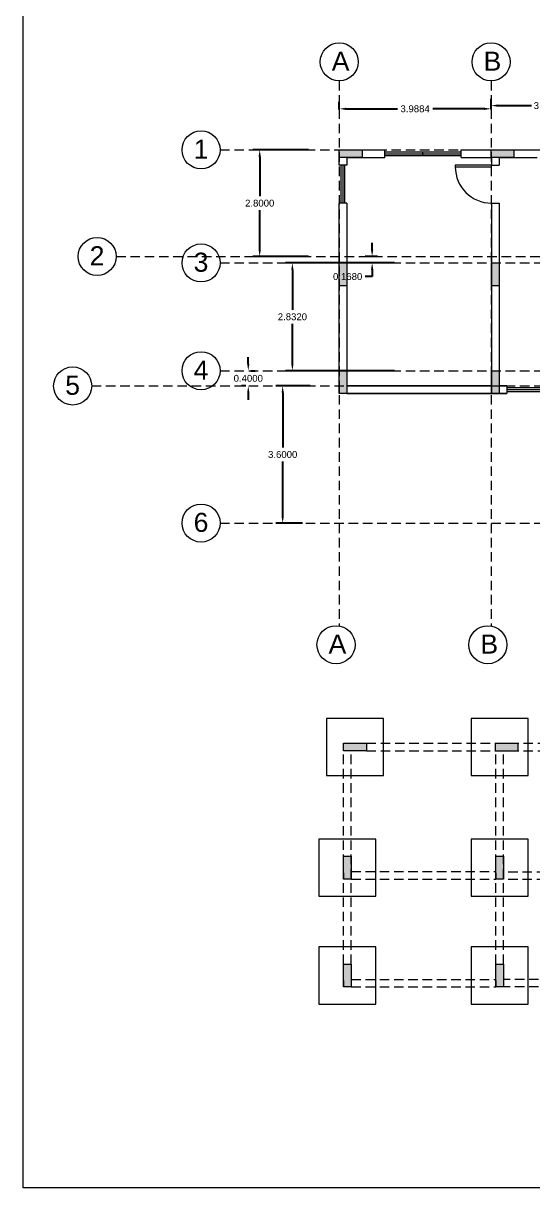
# Model space of a CAD drawing. Header units: inches. Extents: x 4 to 844, y 19 to 530.
# Drawn here: x 9 to 22.38, y 67.87 to 98.45 of the extents above; entities that cross this region are included whole.
import ezdxf

# ---------------------------------------------------------------- set-up
doc = ezdxf.new("R2010")
doc.units = ezdxf.units.IN
doc.header["$MEASUREMENT"] = 0
doc.linetypes.add('DASHED2', pattern=[0.375, 0.25, -0.125])
doc.linetypes.add('HIDDEN', pattern=[0.375, 0.25, -0.125])
doc.layers.add('DOOR', color=2, linetype='Continuous')
doc.styles.get("Standard").update_dxf_attribs({"font": 'arial.ttf'})
doc.dimstyles.get("Standard").update_dxf_attribs({"dimtxt": 0.18, "dimasz": 0.18, "dimexe": 0.18, "dimexo": 0.0625, "dimgap": 0.09, "dimtad": 0, "dimtih": 1, "dimtoh": 1, "dimdec": 4, "dimzin": 0, "dimdsep": 46, "dimtxsty": 'Standard', "dimcen": 0.09, "dimadec": 0, "dimazin": 0, "dimtfac": 1, "dimtdec": 4, "dimtofl": 0, "dimtmove": 0, "dimatfit": 3, "dimfxl": 1, "dimtolj": 1, "dimtzin": 0, "dimarcsym": 0})

# ---------------------------------------------------------------- blocks, each defined once
blk = doc.blocks.new('*D131')
at = {"color": 0, "lineweight": -2, "transparency": 16777216}
for p, q in [((21.284, 96.179), (21.284, 96.464)), ((24.294, 96.179), (24.294, 96.464)), ((21.464, 96.284), (22.343, 96.284)), ((24.114, 96.284), (23.236, 96.284))]:
    blk.add_line(p, q, dxfattribs=at)
at = {"color": 0, "lineweight": 0, "transparency": 16777216}
for points in [[(21.464, 96.314), (21.464, 96.254), (21.284, 96.284)], [(24.114, 96.314), (24.114, 96.254), (24.294, 96.284)]]:
    blk.add_solid(points, dxfattribs=at)
at = {"layer": 'Defpoints', "color": 0, "lineweight": 0, "transparency": 16777216}
for p in [(21.284, 96.284), (21.284, 96.116), (24.294, 96.116)]:
    blk.add_point(p, dxfattribs=at)
at = {"color": 0, "lineweight": 0, "transparency": 16777216, "insert": (22.789, 96.284), "char_height": 0.18, "attachment_point": 5}
blk.add_mtext('\\A1;3.0101', dxfattribs=at)
blk = doc.blocks.new('*D132')
at = {"color": 0, "lineweight": -2, "transparency": 16777216}
for p, q in [((17.296, 96.179), (17.296, 96.38)), ((21.284, 96.179), (21.284, 96.38)), ((17.476, 96.2), (18.827, 96.2)), ((21.104, 96.2), (19.753, 96.2))]:
    blk.add_line(p, q, dxfattribs=at)
at = {"color": 0, "lineweight": 0, "transparency": 16777216}
for points in [[(17.476, 96.23), (17.476, 96.17), (17.296, 96.2)], [(21.104, 96.23), (21.104, 96.17), (21.284, 96.2)]]:
    blk.add_solid(points, dxfattribs=at)
at = {"layer": 'Defpoints', "color": 0, "lineweight": 0, "transparency": 16777216}
for p in [(17.296, 96.2), (17.296, 96.116), (21.284, 96.116)]:
    blk.add_point(p, dxfattribs=at)
at = {"color": 0, "lineweight": 0, "transparency": 16777216, "insert": (19.29, 96.2), "char_height": 0.18, "attachment_point": 5}
blk.add_mtext('\\A1;3.9884', dxfattribs=at)
blk = doc.blocks.new('*D133')
at = {"color": 0, "lineweight": -2, "transparency": 16777216}
for p, q in [((16.486, 95.122), (15.027, 95.122)), ((15.207, 94.942), (15.207, 93.904)), ((15.207, 92.502), (15.207, 93.54)), ((16.486, 92.322), (15.027, 92.322))]:
    blk.add_line(p, q, dxfattribs=at)
at = {"color": 0, "lineweight": 0, "transparency": 16777216}
for points in [[(15.177, 94.942), (15.237, 94.942), (15.207, 95.122)], [(15.177, 92.502), (15.237, 92.502), (15.207, 92.322)]]:
    blk.add_solid(points, dxfattribs=at)
at = {"layer": 'Defpoints', "color": 0, "lineweight": 0, "transparency": 16777216}
for p in [(16.548, 95.122), (15.207, 92.322), (16.548, 92.322)]:
    blk.add_point(p, dxfattribs=at)
at = {"color": 0, "lineweight": 0, "transparency": 16777216, "insert": (15.207, 93.722), "char_height": 0.18, "attachment_point": 5}
blk.add_mtext('\\A1;2.8000', dxfattribs=at)
blk = doc.blocks.new('*D134')
at = {"color": 0, "lineweight": -2, "transparency": 16777216}
for p, q in [((18.161, 92.502), (18.161, 92.682)), ((18.299, 92.322), (17.981, 92.322)), ((18.299, 92.154), (17.981, 92.154)), ((18.161, 91.794), (17.981, 91.794)), ((18.161, 91.974), (18.161, 91.794))]:
    blk.add_line(p, q, dxfattribs=at)
at = {"color": 0, "lineweight": 0, "transparency": 16777216}
for points in [[(18.131, 92.502), (18.191, 92.502), (18.161, 92.322)], [(18.131, 91.974), (18.191, 91.974), (18.161, 92.154)]]:
    blk.add_solid(points, dxfattribs=at)
at = {"layer": 'Defpoints', "color": 0, "lineweight": 0, "transparency": 16777216}
for p in [(18.161, 92.154), (18.361, 92.322), (18.361, 92.154)]:
    blk.add_point(p, dxfattribs=at)
at = {"color": 0, "lineweight": 0, "transparency": 16777216, "insert": (17.518, 91.794), "char_height": 0.18, "attachment_point": 5}
blk.add_mtext('\\A1;0.1680', dxfattribs=at)
blk = doc.blocks.new('*D135')
at = {"color": 0, "lineweight": -2, "transparency": 16777216}
for p, q in [((18.748, 92.154), (15.886, 92.154)), ((16.066, 91.974), (16.066, 90.92)), ((16.066, 89.502), (16.066, 90.556)), ((18.748, 89.322), (15.886, 89.322))]:
    blk.add_line(p, q, dxfattribs=at)
at = {"color": 0, "lineweight": 0, "transparency": 16777216}
for points in [[(16.036, 91.974), (16.096, 91.974), (16.066, 92.154)], [(16.036, 89.502), (16.096, 89.502), (16.066, 89.322)]]:
    blk.add_solid(points, dxfattribs=at)
at = {"layer": 'Defpoints', "color": 0, "lineweight": 0, "transparency": 16777216}
for p in [(18.81, 92.154), (16.066, 89.322), (18.81, 89.322)]:
    blk.add_point(p, dxfattribs=at)
at = {"color": 0, "lineweight": 0, "transparency": 16777216, "insert": (16.066, 90.738), "char_height": 0.18, "attachment_point": 5}
blk.add_mtext('\\A1;2.8320', dxfattribs=at)
blk = doc.blocks.new('*D136')
at = {"color": 0, "lineweight": -2, "transparency": 16777216}
for p, q in [((14.907, 89.502), (14.907, 89.682)), ((14.97, 89.322), (15.087, 89.322)), ((14.845, 88.922), (14.727, 88.922)), ((14.907, 88.742), (14.907, 88.562))]:
    blk.add_line(p, q, dxfattribs=at)
at = {"color": 0, "lineweight": 0, "transparency": 16777216}
for points in [[(14.877, 89.502), (14.937, 89.502), (14.907, 89.322)], [(14.877, 88.742), (14.937, 88.742), (14.907, 88.922)]]:
    blk.add_solid(points, dxfattribs=at)
at = {"layer": 'Defpoints', "color": 0, "lineweight": 0, "transparency": 16777216}
for p in [(14.907, 89.322), (14.907, 88.922), (14.907, 88.922)]:
    blk.add_point(p, dxfattribs=at)
at = {"color": 0, "lineweight": 0, "transparency": 16777216, "insert": (14.907, 89.122), "char_height": 0.18, "attachment_point": 5}
blk.add_mtext('\\A1;0.4000', dxfattribs=at)
blk = doc.blocks.new('*D137')
at = {"color": 0, "lineweight": -2, "transparency": 16777216}
for p, q in [((16.533, 88.922), (15.631, 88.922)), ((15.811, 88.742), (15.811, 87.304)), ((15.811, 85.502), (15.811, 86.94)), ((16.329, 85.322), (15.631, 85.322))]:
    blk.add_line(p, q, dxfattribs=at)
at = {"color": 0, "lineweight": 0, "transparency": 16777216}
for points in [[(15.781, 88.742), (15.841, 88.742), (15.811, 88.922)], [(15.781, 85.502), (15.841, 85.502), (15.811, 85.322)]]:
    blk.add_solid(points, dxfattribs=at)
at = {"layer": 'Defpoints', "color": 0, "lineweight": 0, "transparency": 16777216}
for p in [(16.596, 88.922), (15.811, 85.322), (16.391, 85.322)]:
    blk.add_point(p, dxfattribs=at)
at = {"color": 0, "lineweight": 0, "transparency": 16777216, "insert": (15.811, 87.122), "char_height": 0.18, "attachment_point": 5}
blk.add_mtext('\\A1;3.6000', dxfattribs=at)

msp = doc.modelspace()

# ---------------------------------------------------------------- hatches: boundary and pattern name
at = {"lineweight": 0}
h = msp.add_hatch(color=5, dxfattribs=at)
h.dxf.hatch_style = 1
h.paths.add_polyline_path([(17.89592, 95.12224), (17.29592, 95.12224), (17.29592, 94.92224), (17.89592, 94.92224)])
h = msp.add_hatch(color=5, dxfattribs=at)
h.dxf.hatch_style = 1
h.paths.add_polyline_path([(21.2843, 95.12224), (21.2843, 94.92224), (21.8843, 94.92224), (21.8843, 95.12224)])
h = msp.add_hatch(color=5, dxfattribs=at)
h.dxf.hatch_style = 1
h.paths.add_polyline_path([(17.49592, 92.15421), (17.29592, 92.15421), (17.29592, 91.55421), (17.49592, 91.55421)])
h = msp.add_hatch(color=5, dxfattribs=at)
h.dxf.hatch_style = 1
h.paths.add_polyline_path([(21.49592, 92.15421), (21.29592, 92.15421), (21.29592, 91.55421), (21.49592, 91.55421)])
h = msp.add_hatch(color=5, dxfattribs=at)
h.dxf.hatch_style = 1
h.paths.add_polyline_path([(17.49592, 89.32224), (17.29592, 89.32224), (17.29592, 88.72224), (17.49592, 88.72224)])
h = msp.add_hatch(color=5, dxfattribs=at)
h.dxf.hatch_style = 1
h.paths.add_polyline_path([(21.4971, 89.32224), (21.2971, 89.32224), (21.2971, 88.72224), (21.4971, 88.72224)])
h = msp.add_hatch(color=5, dxfattribs=at)
h.dxf.hatch_style = 1
h.paths.add_polyline_path([(17.41164, 79.54038), (17.41164, 79.34038), (18.01164, 79.34038), (18.01164, 79.54038)])
h = msp.add_hatch(color=5, dxfattribs=at)
h.dxf.hatch_style = 1
h.paths.add_polyline_path([(22.00003, 79.34038), (22.00003, 79.54038), (21.40003, 79.54038), (21.40003, 79.34038)])
h = msp.add_hatch(color=5, dxfattribs=at)
h.dxf.hatch_style = 1
h.paths.add_polyline_path([(17.41164, 75.97236), (17.61164, 75.97236), (17.61164, 76.57236), (17.41164, 76.57236)])
h = msp.add_hatch(color=5, dxfattribs=at)
h.dxf.hatch_style = 1
h.paths.add_polyline_path([(21.41164, 75.97236), (21.61164, 75.97236), (21.61164, 76.57236), (21.41164, 76.57236)])
h = msp.add_hatch(color=5, dxfattribs=at)
h.dxf.hatch_style = 1
h.paths.add_polyline_path([(17.41164, 73.14038), (17.61164, 73.14038), (17.61164, 73.74038), (17.41164, 73.74038)])
h = msp.add_hatch(color=5, dxfattribs=at)
h.dxf.hatch_style = 1
h.paths.add_polyline_path([(21.41283, 73.14038), (21.61283, 73.14038), (21.61283, 73.74038), (21.41283, 73.74038)])

# ---------------------------------------------------------------- linework, layer by layer
at = {"color": 3, "linetype": 'HIDDEN', "lineweight": 0}
for p, q in [((17.29592, 96.93344), (17.29592, 82.61889)), ((21.2843, 96.93344), (21.2843, 82.61889))]:
    msp.add_line(p, q, dxfattribs=at)
at = {"linetype": 'HIDDEN', "lineweight": 0}
for p, q in [((14.16761, 95.12224), (51.48253, 95.12224)), ((11.43689, 92.32224), (48.75181, 92.32224)), ((14.16761, 92.15421), (51.48253, 92.15421)), ((14.16761, 89.32224), (51.48253, 89.32224)), ((10.79396, 88.92224), (48.10888, 88.92224)), ((14.16761, 85.32224), (51.48253, 85.32224))]:
    msp.add_line(p, q, dxfattribs=at)
at = {"color": 40, "lineweight": 0, "true_color": 0xf8d731}
for p, q in [((17.29592, 95.12224), (18.49592, 95.12224)), ((17.29592, 94.72224), (17.29592, 95.12224)), ((18.49592, 94.92224), (18.49592, 95.12224)), ((20.49592, 95.12224), (22.49592, 95.12224)), ((20.49592, 94.92224), (20.49592, 95.12224)), ((21.2843, 94.92224), (21.2843, 95.12224)), ((18.49592, 95.07224), (20.49592, 95.07224)), ((18.49592, 95.02224), (20.49592, 95.02224)), ((18.49592, 94.97224), (20.49592, 94.97224)), ((19.49592, 94.97224), (19.49592, 95.07224)), ((17.49592, 94.72224), (17.29592, 94.72224)), ((17.34592, 93.72224), (17.34592, 94.72224)), ((17.39592, 93.72224), (17.39592, 94.72224)), ((17.44592, 93.72224), (17.44592, 94.72224)), ((21.29592, 94.72224), (21.49592, 94.72224)), ((17.29592, 88.72224), (17.29592, 93.72224)), ((17.49592, 93.72224), (17.29592, 93.72224)), ((21.29592, 93.72224), (21.49592, 93.72224)), ((17.49592, 91.55421), (17.29592, 91.55421)), ((21.49592, 91.55421), (21.29592, 91.55421)), ((21.69592, 88.72224), (17.29592, 88.72224)), ((17.49592, 88.72224), (17.29592, 88.72224)), ((17.49592, 88.72224), (21.69592, 88.72224)), ((21.4971, 88.72224), (21.2971, 88.72224)), ((21.69592, 88.92224), (21.69592, 88.72224)), ((23.69592, 88.87224), (21.69592, 88.87224)), ((23.69592, 88.82224), (21.69592, 88.82224)), ((23.69592, 88.77224), (21.69592, 88.77224)), ((17.61164, 75.97236), (17.41164, 75.97236)), ((21.61164, 75.97236), (21.41164, 75.97236)), ((17.61164, 73.14038), (17.41164, 73.14038)), ((21.61283, 73.14038), (21.41283, 73.14038))]:
    msp.add_line(p, q, dxfattribs=at)
at = {"lineweight": 0}
for p, q in [((17.29592, 95.12224), (17.89592, 95.12224)), ((17.29592, 94.92224), (17.29592, 95.12224)), ((17.89592, 95.12224), (17.89592, 94.92224)), ((21.2843, 95.12224), (21.8843, 95.12224)), ((21.2843, 94.92224), (21.2843, 95.12224)), ((21.8843, 95.12224), (21.8843, 94.92224)), ((17.89592, 94.92224), (17.29592, 94.92224)), ((17.49592, 94.92224), (18.49592, 94.92224)), ((17.49592, 94.92224), (17.49592, 94.72224)), ((20.49592, 94.92224), (21.29592, 94.92224)), ((21.8843, 94.92224), (21.2843, 94.92224)), ((21.29592, 94.92224), (21.29592, 94.72224)), ((21.49592, 94.92224), (22.49592, 94.92224)), ((21.49592, 94.92224), (21.49592, 94.72224)), ((17.49592, 93.72224), (17.49592, 88.92224)), ((21.29592, 93.72224), (21.29592, 88.92224)), ((21.49592, 93.72224), (21.49592, 88.92224)), ((17.29592, 92.15421), (17.49592, 92.15421)), ((17.29592, 91.55421), (17.29592, 92.15421)), ((17.49592, 92.15421), (17.49592, 91.55421)), ((21.29592, 92.15421), (21.49592, 92.15421)), ((21.29592, 91.55421), (21.29592, 92.15421)), ((21.49592, 92.15421), (21.49592, 91.55421)), ((17.29592, 91.72224), (17.29592, 91.55421)), ((17.49592, 91.55421), (17.29592, 91.55421)), ((21.29592, 91.72224), (21.29592, 91.55421)), ((21.49592, 91.55421), (21.29592, 91.55421)), ((17.29592, 89.32224), (17.49592, 89.32224)), ((17.29592, 88.72224), (17.29592, 89.32224)), ((17.49592, 89.32224), (17.49592, 88.72224)), ((21.2971, 89.32224), (21.4971, 89.32224)), ((21.2971, 88.72224), (21.2971, 89.32224)), ((21.4971, 89.32224), (21.4971, 88.72224)), ((17.29592, 88.89026), (17.29592, 88.72224)), ((17.49592, 88.72224), (17.29592, 88.72224)), ((17.49592, 88.92224), (21.29592, 88.92224)), ((21.29592, 88.92224), (17.49592, 88.92224)), ((21.2971, 88.89026), (21.2971, 88.72224)), ((21.4971, 88.72224), (21.2971, 88.72224)), ((21.49592, 88.92224), (21.69592, 88.92224)), ((21.69592, 88.92224), (21.49592, 88.92224)), ((17.41164, 79.54038), (18.01164, 79.54038)), ((17.41164, 79.34038), (17.41164, 79.54038)), ((18.01164, 79.54038), (18.01164, 79.34038)), ((21.40003, 79.34038), (21.40003, 79.54038)), ((21.40003, 79.54038), (22.00003, 79.54038)), ((22.00003, 79.34038), (22.00003, 79.54038)), ((18.01164, 79.34038), (17.41164, 79.34038)), ((21.40003, 79.34038), (22.00003, 79.34038)), ((17.41164, 76.57236), (17.61164, 76.57236)), ((17.41164, 75.97236), (17.41164, 76.57236)), ((17.61164, 76.57236), (17.61164, 75.97236)), ((21.41164, 76.57236), (21.61164, 76.57236)), ((21.41164, 75.97236), (21.41164, 76.57236)), ((21.61164, 76.57236), (21.61164, 75.97236)), ((17.41164, 76.14038), (17.41164, 75.97236)), ((21.41164, 76.14038), (21.41164, 75.97236)), ((17.61164, 75.97236), (17.41164, 75.97236)), ((21.61164, 75.97236), (21.41164, 75.97236)), ((17.41164, 73.74038), (17.61164, 73.74038)), ((17.41164, 73.14038), (17.41164, 73.74038)), ((17.61164, 73.74038), (17.61164, 73.14038)), ((21.41283, 73.74038), (21.61283, 73.74038)), ((21.41283, 73.14038), (21.41283, 73.74038)), ((21.61283, 73.74038), (21.61283, 73.14038)), ((17.41164, 73.3084), (17.41164, 73.14038)), ((17.61164, 73.14038), (17.41164, 73.14038)), ((21.41283, 73.3084), (21.41283, 73.14038)), ((21.61283, 73.14038), (21.41283, 73.14038))]:
    msp.add_line(p, q, dxfattribs=at)
at = {"color": 2, "linetype": 'DASHED2', "lineweight": 0}
for p, q in [((18.01164, 79.54038), (27.61217, 79.54038)), ((17.41164, 73.74038), (17.41164, 79.34038)), ((17.61164, 73.74038), (17.61164, 79.34038)), ((18.01164, 79.34038), (27.61217, 79.34038)), ((21.41283, 73.74038), (21.41283, 79.34038)), ((21.61283, 73.74038), (21.61283, 79.34038)), ((17.61164, 76.17236), (21.41283, 76.17236)), ((27.61011, 76.15884), (21.61283, 76.15884)), ((17.61164, 75.97236), (21.41283, 75.97236)), ((27.61011, 75.95884), (21.61283, 75.95884)), ((17.61164, 73.34038), (21.41283, 73.34038)), ((17.61164, 73.14038), (21.41283, 73.14038)), ((24.41011, 73.34038), (21.61283, 73.34038)), ((24.41011, 73.14038), (21.61283, 73.14038))]:
    msp.add_line(p, q, dxfattribs=at)
at = {"color": 18, "lineweight": 0, "true_color": 0x000000}
msp.add_lwpolyline([(8.99647, 98.95913), (55.42367, 98.95913), (55.42367, 67.86838), (8.99647, 67.86838)], close=True, dxfattribs=at)
at = {"color": 1, "lineweight": 0}
for points in [[(16.96164, 78.69038), (18.46164, 78.69038), (18.46164, 80.19038), (16.96164, 80.19038)], [(20.76164, 78.69038), (22.26164, 78.69038), (22.26164, 80.19038), (20.76164, 80.19038)], [(16.76164, 75.52236), (18.26164, 75.52236), (18.26164, 77.02236), (16.76164, 77.02236)], [(20.76164, 75.52236), (22.26164, 75.52236), (22.26164, 77.02236), (20.76164, 77.02236)], [(16.76164, 72.69038), (18.26164, 72.69038), (18.26164, 74.19038), (16.76164, 74.19038)], [(20.76283, 72.69038), (22.26283, 72.69038), (22.26283, 74.19038), (20.76283, 74.19038)]]:
    msp.add_lwpolyline(points, close=True, dxfattribs=at)
at = {"color": 3, "lineweight": 0}
for centre in [(17.29592, 97.43344), (21.2843, 97.43344), (17.21214, 82.12596), (21.20053, 82.12596)]:
    msp.add_circle(centre, 0.5, dxfattribs=at)
at = {"color": 1, "lineweight": 0}
for centre in [(13.66761, 95.12224), (10.93689, 92.32224), (13.66761, 92.15421), (13.66761, 89.32224), (10.29396, 88.92224), (13.66761, 85.32224)]:
    msp.add_circle(centre, 0.5, dxfattribs=at)
at = {"layer": 'DOOR', "lineweight": 0}
msp.add_lwpolyline([(21.29592, 94.72224), (20.34463, 94.72224), (20.34463, 94.67467), (21.29592, 94.67467)], close=True, dxfattribs=at)
msp.add_arc((21.29592, 94.67467), 0.95128, 180, 270, dxfattribs=at)

# ---------------------------------------------------------------- texts
at = {"color": 3, "lineweight": 0}
for s, p in [('A', (17.09985, 97.202)), ('B', (21.08823, 97.202)), ('A', (17.01607, 81.89453)), ('B', (21.00446, 81.89453))]:
    msp.add_text(s, height=0.5, dxfattribs=at).set_placement(p)
at = {"color": 1, "lineweight": 0}
for s, p in [('1', (13.47154, 94.8908)), ('2', (10.74082, 92.0908)), ('3', (13.47154, 91.92278)), ('4', (13.47154, 89.0908)), ('5', (10.09789, 88.6908)), ('6', (13.47154, 85.0908))]:
    msp.add_text(s, height=0.5, dxfattribs=at).set_placement(p)

# ---------------------------------------------------------------- dimensions: what is measured, and where the dimension line sits
at = {"color": 18, "lineweight": 0, "true_color": 0x000000}
for base, p1, p2, picture, middle in [((17.29592, 96.19987), (21.2843, 96.11619), (17.29592, 96.11619), '*D132', (19.29011, 96.19987)), ((21.2843, 96.28356), (24.29438, 96.11619), (21.2843, 96.11619), '*D131', (22.78934, 96.28356))]:
    dim = msp.add_linear_dim(base=base, p1=p1, p2=p2, dimstyle='Standard', dxfattribs=at)
    dim.commit()
    dim.dimension.update_dxf_attribs({"geometry": picture, "text_midpoint": middle})
for base, p1, p2, picture, middle in [((15.20735, 92.32224), (16.54801, 95.12224), (16.54801, 92.32224), '*D133', (15.20735, 93.72224)), ((18.16149, 92.15421), (18.36126, 92.32224), (18.36126, 92.15421), '*D134', (17.51817, 91.79421)), ((16.06577, 89.32224), (18.81035, 92.15421), (18.81035, 89.32224), '*D135', (16.06577, 90.73822)), ((14.90719, 88.92224), (14.90719, 89.32224), (14.90719, 88.92224), '*D136', (14.90719, 89.12224)), ((15.81145, 85.32224), (16.59562, 88.92224), (16.39105, 85.32224), '*D137', (15.81145, 87.12224))]:
    dim = msp.add_linear_dim(base=base, p1=p1, p2=p2, angle=90, dimstyle='Standard', dxfattribs=at)
    dim.commit()
    dim.dimension.update_dxf_attribs({"geometry": picture, "text_midpoint": middle})

doc.saveas('drawing.dxf')
